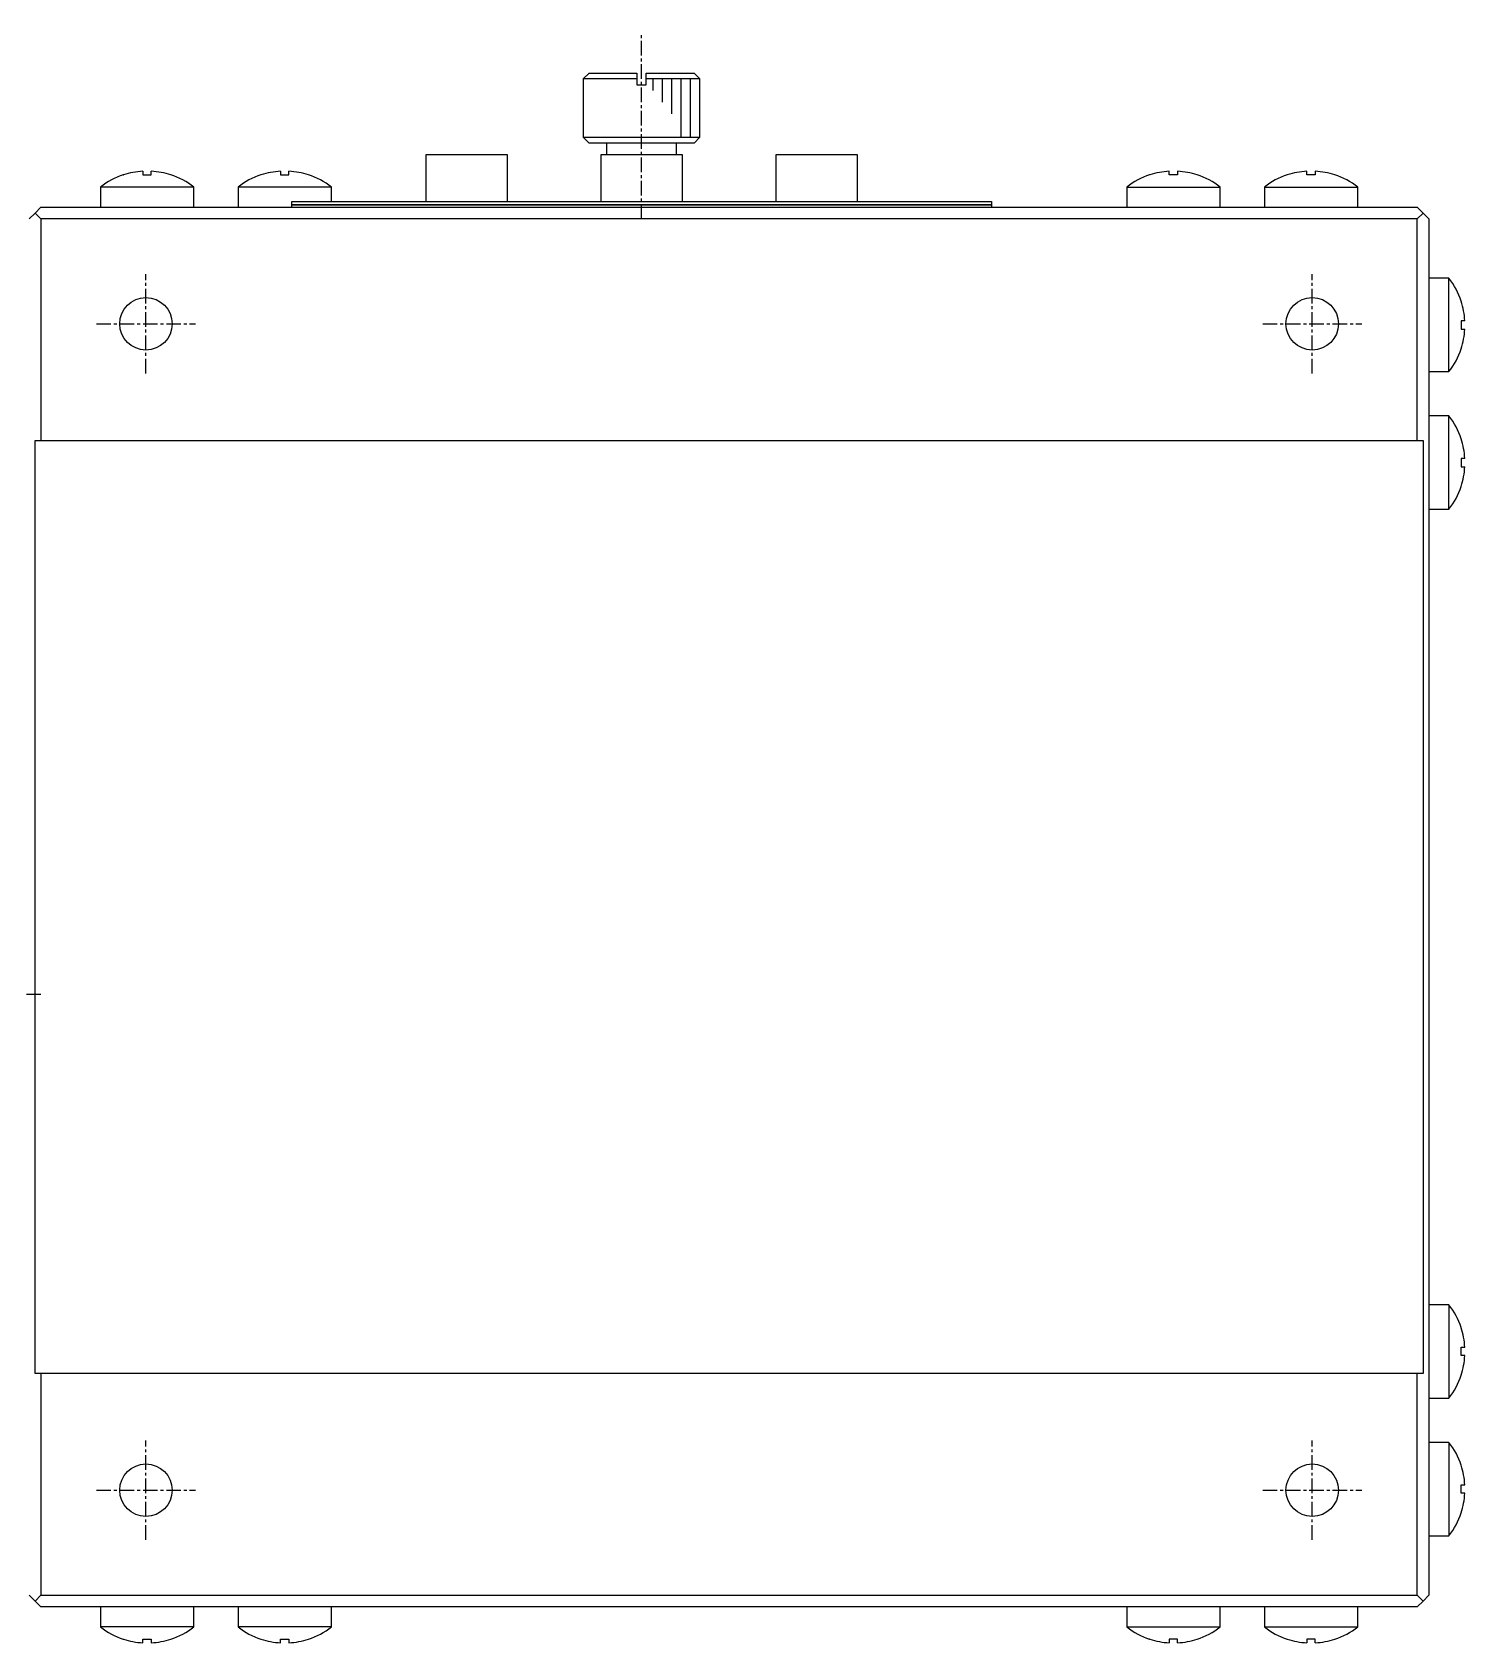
# Model space of a CAD drawing. Extents: x 10 to 415, y 10 to 308.
# Drawn here: x 292.5 to 415.3, y 104.6 to 242.7 of the extents above; entities that cross this region are included whole.
import ezdxf

# ---------------------------------------------------------------- set-up
doc = ezdxf.new("R2010")
doc.units = 0
doc.linetypes.add('CENTER', pattern=[2, 1.25, -0.25, 0.25, -0.25])
doc.layers.get('0').update_dxf_attribs({"linetype": 'CONTINUOUS'})
doc.layers.add('CENTER', color=1, linetype='CENTER')

msp = doc.modelspace()

# ---------------------------------------------------------------- linework, layer by layer
at = {"color": 7, "linetype": 'CONTINUOUS'}
for p, q in [((340.209985, 239.1998232008853), (339.709985, 238.6998232008853)), ((340.209985, 239.1998232008853), (344.309985, 239.1998232008853)), ((344.309985, 239.1998232008853), (344.309985, 238.6998232008853)), ((345.109985, 239.1998232008853), (349.209985, 239.1998232008853)), ((345.109985, 238.6998232008853), (345.109985, 239.1998232008853)), ((349.709985, 238.6998232008853), (349.209985, 239.1998232008853)), ((344.309985, 238.6998232008853), (339.709985, 238.6998232008853)), ((339.709985, 238.6998232008853), (339.709985, 233.6998232008853)), ((344.309985, 238.6998232008853), (344.309985, 238.1998232008853)), ((344.309985, 238.1998232008853), (345.109985, 238.1998232008853)), ((349.709985, 238.6998232008853), (345.109985, 238.6998232008853)), ((345.109985, 238.1998232008853), (345.109985, 238.6998232008853)), ((349.709985, 233.6998232008853), (349.709985, 238.6998232008853)), ((339.709985, 233.6998232008853), (344.709985, 233.6998232008853)), ((339.709985, 233.6998232008853), (340.209985, 233.1998232008853)), ((344.709985, 233.6998232008853), (349.709985, 233.6998232008853)), ((349.209985, 233.1998232008853), (349.709985, 233.6998232008853)), ((329.709985, 232.1998232008853), (326.209985, 232.1998232008853)), ((326.209985, 232.1998232008853), (326.209985, 228.1998232008853)), ((333.209985, 232.1998232008853), (329.709985, 232.1998232008853)), ((333.209985, 228.1998232008853), (333.209985, 232.1998232008853)), ((344.709985, 233.1998232008853), (340.209985, 233.1998232008853)), ((344.709985, 232.1998232008853), (341.209985, 232.1998232008853)), ((341.209985, 232.1998232008853), (341.209985, 228.1998232008853)), ((341.709985, 233.1998232008853), (341.709985, 232.1998232008853)), ((349.209985, 233.1998232008853), (344.709985, 233.1998232008853)), ((348.209985, 232.1998232008853), (344.709985, 232.1998232008853)), ((347.709985, 232.1998232008853), (347.709985, 233.1998232008853)), ((348.209985, 228.1998232008853), (348.209985, 232.1998232008853)), ((359.709985, 232.1998232008853), (356.209985, 232.1998232008853)), ((356.209985, 232.1998232008853), (356.209985, 228.1998232008853)), ((363.209985, 232.1998232008853), (359.709985, 232.1998232008853)), ((363.209985, 228.1998232008853), (363.209985, 232.1998232008853)), ((301.949985, 230.7798542008853), (301.949985, 230.4624062008853)), ((302.669985, 230.4624062008853), (302.669985, 230.7798542008853)), ((313.749985, 230.7798542008853), (313.749985, 230.4624062008853)), ((314.469985, 230.4624062008853), (314.469985, 230.7798542008853)), ((389.949985, 230.4624062008853), (389.949985, 230.7798542008853)), ((390.669985, 230.7798542008853), (390.669985, 230.4624062008853)), ((401.749985, 230.4624062008853), (401.749985, 230.7798542008853)), ((402.469985, 230.7798542008853), (402.469985, 230.4624062008853)), ((302.309985, 229.4232992008853), (298.309985, 229.4232992008853)), ((298.309985, 229.4232992008853), (298.309985, 227.6998232008853)), ((300.270141, 230.4714552008853), (300.274554, 230.4624062008853)), ((300.270141, 230.4714552008853), (300.274554, 230.4624062008853)), ((301.949985, 230.4624062008853), (302.669985, 230.4624062008853)), ((306.309985, 229.4232992008853), (302.309985, 229.4232992008853)), ((304.345415, 230.4624062008853), (304.349829, 230.4714552008853)), ((304.345415, 230.4624062008853), (304.349829, 230.4714552008853)), ((306.309985, 227.6998232008853), (306.309985, 229.4232992008853)), ((318.109985, 229.4232992008853), (310.109985, 229.4232992008853)), ((310.109985, 229.4232992008853), (310.109985, 227.6998232008853)), ((312.0701410000001, 230.4714552008853), (312.074554, 230.4624062008853)), ((313.749985, 230.4624062008853), (314.469985, 230.4624062008853)), ((316.145415, 230.4624062008853), (316.149829, 230.4714552008853)), ((318.109985, 228.1998232008853), (318.109985, 229.4232992008853)), ((386.309985, 229.4232992008853), (394.309985, 229.4232992008853)), ((386.309985, 229.4232992008853), (386.309985, 227.6998232008853)), ((388.274554, 230.4624062008853), (388.270141, 230.4714552008853)), ((390.669985, 230.4624062008853), (389.949985, 230.4624062008853)), ((392.349829, 230.4714552008853), (392.345415, 230.4624062008853)), ((394.309985, 227.6998232008853), (394.309985, 229.4232992008853)), ((398.109985, 229.4232992008853), (402.1099849999999, 229.4232992008853)), ((398.109985, 229.4232992008853), (398.109985, 227.6998232008853)), ((400.0745539999999, 230.4624062008853), (400.070141, 230.4714552008853)), ((400.0745539999999, 230.4624062008853), (400.070141, 230.4714552008853)), ((402.469985, 230.4624062008853), (401.749985, 230.4624062008853)), ((402.1099849999999, 229.4232992008853), (406.1099849999999, 229.4232992008853)), ((404.1498289999999, 230.4714552008853), (404.1454149999999, 230.4624062008853)), ((404.1498289999999, 230.4714552008853), (404.1454149999999, 230.4624062008853)), ((406.1099849999999, 227.6998232008853), (406.1099849999999, 229.4232992008853)), ((314.709985, 227.8998232008853), (314.709985, 228.1998232008853)), ((314.709985, 228.1998232008853), (316.709985, 228.1998232008853)), ((314.709985, 227.6998232008853), (314.709985, 227.8998232008853)), ((314.709985, 227.8998232008853), (316.709985, 227.8998232008853)), ((316.709985, 227.8998232008853), (314.709985, 227.8998232008853)), ((316.709985, 228.1998232008853), (372.709985, 228.1998232008853)), ((316.709985, 227.8998232008853), (372.709985, 227.8998232008853)), ((372.709985, 227.8998232008853), (316.709985, 227.8998232008853)), ((372.709985, 228.1998232008853), (374.709985, 228.1998232008853)), ((372.709985, 227.8998232008853), (374.709985, 227.8998232008853)), ((374.709985, 227.8998232008853), (372.709985, 227.8998232008853)), ((374.709985, 228.1998232008853), (374.709985, 227.8998232008853)), ((374.709985, 227.8998232008853), (374.709985, 227.6998232008853)), ((292.709985, 227.1998232008853), (292.209985, 226.6998232008853)), ((293.209985, 227.6998232008853), (292.709985, 227.1998232008853)), ((293.209985, 226.6998232008853), (292.709985, 227.1998232008853)), ((293.209985, 227.6998232008853), (300.659985, 227.6998232008853)), ((293.209985, 226.6998232008853), (293.209985, 207.6998232008853)), ((411.2099849999999, 226.6998232008853), (293.209985, 226.6998232008853)), ((300.659985, 227.6998232008853), (303.959985, 227.6998232008853)), ((303.959985, 227.6998232008853), (312.459985, 227.6998232008853)), ((312.459985, 227.6998232008853), (315.759985, 227.6998232008853)), ((315.759985, 227.6998232008853), (388.659985, 227.6998232008853)), ((388.659985, 227.6998232008853), (391.959985, 227.6998232008853)), ((391.959985, 227.6998232008853), (400.4599849999999, 227.6998232008853)), ((400.4599849999999, 227.6998232008853), (403.759985, 227.6998232008853)), ((403.759985, 227.6998232008853), (411.2099849999999, 227.6998232008853)), ((411.709985, 227.1998232008853), (411.2099849999999, 227.6998232008853)), ((411.2099849999999, 226.6998232008853), (411.709985, 227.1998232008853)), ((411.2099849999999, 207.6998232008853), (411.2099849999999, 226.6998232008853)), ((412.209985, 226.6998232008853), (411.709985, 227.1998232008853)), ((412.209985, 226.6998232008853), (412.209985, 219.2498232008853)), ((413.93346, 221.5998232008853), (412.209985, 221.5998232008853)), ((413.93346, 217.5998232008853), (413.93346, 221.5998232008853)), ((414.981616, 219.6396672008853), (414.9725669999999, 219.6352542008853)), ((414.981616, 219.6396672008853), (414.9725669999999, 219.6352542008853)), ((412.209985, 219.2498232008853), (412.209985, 215.9498232008853)), ((413.93346, 213.5998232008853), (413.93346, 217.5998232008853)), ((415.2900149999999, 217.9598232008853), (414.9725669999999, 217.9598232008853)), ((414.9725669999999, 217.9598232008853), (414.9725669999999, 217.2398232008853)), ((414.9725669999999, 217.2398232008853), (415.2900149999999, 217.2398232008853)), ((412.209985, 215.9498232008853), (412.209985, 207.4498232008853)), ((414.9725669999999, 215.5643932008853), (414.981616, 215.5599792008853)), ((414.9725669999999, 215.5643932008853), (414.981616, 215.5599792008853)), ((412.209985, 213.5998232008853), (413.93346, 213.5998232008853)), ((413.93346, 209.7998232008853), (412.209985, 209.7998232008853)), ((413.93346, 201.7998232008853), (413.93346, 209.7998232008853)), ((292.709985, 207.6998232008853), (293.209985, 207.6998232008853)), ((292.709985, 127.6998232008853), (292.709985, 207.6998232008853)), ((293.209985, 207.6998232008853), (411.2099849999999, 207.6998232008853)), ((411.2099849999999, 207.6998232008853), (411.709985, 207.6998232008853)), ((411.709985, 207.6998232008853), (411.709985, 127.6998232008853)), ((412.209985, 207.4498232008853), (412.209985, 204.1498232008853)), ((414.981616, 207.8396672008854), (414.9725669999999, 207.8352542008853)), ((415.2900149999999, 206.1598232008853), (414.9725669999999, 206.1598232008853)), ((414.9725669999999, 206.1598232008853), (414.9725669999999, 205.4398232008853)), ((414.9725669999999, 205.4398232008853), (415.2900149999999, 205.4398232008853)), ((412.209985, 204.1498232008853), (412.209985, 131.2498232008853)), ((414.9725669999999, 203.7643932008853), (414.981616, 203.7599792008853)), ((412.209985, 201.7998232008853), (413.93346, 201.7998232008853)), ((413.93346, 133.5998232008853), (412.209985, 133.5998232008853)), ((413.93346, 133.5998232008853), (413.93346, 125.5998232008853)), ((412.209985, 131.2498232008853), (412.209985, 127.9498232008853)), ((414.9725669999999, 131.6352542008853), (414.981616, 131.6396672008853)), ((414.9725669999999, 129.9598232008853), (415.2900149999999, 129.9598232008853)), ((414.9725669999999, 129.2398232008853), (414.9725669999999, 129.9598232008853)), ((415.2900149999999, 129.2398232008853), (414.9725669999999, 129.2398232008853)), ((293.209985, 127.6998232008853), (292.709985, 127.6998232008853)), ((411.2099849999999, 127.6998232008853), (293.209985, 127.6998232008853)), ((293.209985, 127.6998232008853), (293.209985, 108.6998232008853)), ((411.2099849999999, 108.6998232008853), (411.2099849999999, 127.6998232008853)), ((411.709985, 127.6998232008853), (411.2099849999999, 127.6998232008853)), ((412.209985, 127.9498232008853), (412.209985, 119.4498232008853)), ((414.981616, 127.5599792008853), (414.9725669999999, 127.5643932008853)), ((412.209985, 125.5998232008853), (413.93346, 125.5998232008853)), ((413.93346, 121.7998232008853), (412.209985, 121.7998232008853)), ((413.93346, 121.7998232008853), (413.93346, 117.7998232008853)), ((412.209985, 119.4498232008853), (412.209985, 116.1498232008853)), ((414.9725669999999, 119.8352542008853), (414.981616, 119.8396672008853)), ((414.9725669999999, 119.8352542008853), (414.981616, 119.8396672008853)), ((413.93346, 117.7998232008853), (413.93346, 113.7998232008853)), ((414.9725669999999, 118.1598232008853), (415.2900149999999, 118.1598232008853)), ((414.9725669999999, 117.4398232008853), (414.9725669999999, 118.1598232008853)), ((415.2900149999999, 117.4398232008853), (414.9725669999999, 117.4398232008853)), ((412.209985, 116.1498232008853), (412.209985, 108.6998232008853)), ((414.981616, 115.7599792008853), (414.9725669999999, 115.7643932008853)), ((414.981616, 115.7599792008853), (414.9725669999999, 115.7643932008853)), ((412.209985, 113.7998232008853), (413.93346, 113.7998232008853)), ((292.209985, 108.6998232008853), (292.709985, 108.1998232008853)), ((292.709985, 108.1998232008853), (293.209985, 108.6998232008853)), ((292.709985, 108.1998232008853), (293.209985, 107.6998232008853)), ((293.209985, 108.6998232008853), (411.2099849999999, 108.6998232008853)), ((411.709985, 108.1998232008853), (411.2099849999999, 108.6998232008853)), ((411.2099849999999, 107.6998232008853), (411.709985, 108.1998232008853)), ((411.709985, 108.1998232008853), (412.209985, 108.6998232008853)), ((300.659985, 107.6998232008853), (293.209985, 107.6998232008853)), ((298.309985, 107.6998232008853), (298.309985, 105.9763482008853)), ((303.959985, 107.6998232008853), (300.659985, 107.6998232008853)), ((312.459985, 107.6998232008853), (303.959985, 107.6998232008853)), ((306.309985, 105.9763482008853), (306.309985, 107.6998232008853)), ((310.109985, 107.6998232008853), (310.109985, 105.9763482008853)), ((315.759985, 107.6998232008853), (312.459985, 107.6998232008853)), ((388.659985, 107.6998232008853), (315.759985, 107.6998232008853)), ((318.109985, 105.9763482008853), (318.109985, 107.6998232008853)), ((386.309985, 107.6998232008853), (386.309985, 105.9763482008853)), ((391.959985, 107.6998232008853), (388.659985, 107.6998232008853)), ((400.4599849999999, 107.6998232008853), (391.959985, 107.6998232008853)), ((394.309985, 105.9763482008853), (394.309985, 107.6998232008853)), ((398.109985, 107.6998232008853), (398.109985, 105.9763482008853)), ((403.759985, 107.6998232008853), (400.4599849999999, 107.6998232008853)), ((411.2099849999999, 107.6998232008853), (403.759985, 107.6998232008853)), ((406.1099849999999, 105.9763482008853), (406.1099849999999, 107.6998232008853)), ((302.309985, 105.9763482008853), (298.309985, 105.9763482008853)), ((306.309985, 105.9763482008853), (302.309985, 105.9763482008853)), ((318.109985, 105.9763482008853), (310.109985, 105.9763482008853)), ((386.309985, 105.9763482008853), (394.309985, 105.9763482008853)), ((398.109985, 105.9763482008853), (402.1099849999999, 105.9763482008853)), ((402.1099849999999, 105.9763482008853), (406.1099849999999, 105.9763482008853)), ((300.270141, 104.9281922008853), (300.274554, 104.9372412008853)), ((300.270141, 104.9281922008853), (300.274554, 104.9372412008853)), ((301.949985, 104.9372412008853), (302.669985, 104.9372412008853)), ((301.949985, 104.6197932008853), (301.949985, 104.9372412008853)), ((302.669985, 104.9372412008853), (302.669985, 104.6197932008853)), ((304.345415, 104.9372412008853), (304.349829, 104.9281922008853)), ((304.345415, 104.9372412008853), (304.349829, 104.9281922008853)), ((312.0701410000001, 104.9281922008853), (312.074554, 104.9372412008853)), ((313.749985, 104.9372412008853), (314.469985, 104.9372412008853)), ((313.749985, 104.6197932008853), (313.749985, 104.9372412008853)), ((314.469985, 104.9372412008853), (314.469985, 104.6197932008853)), ((316.145415, 104.9372412008853), (316.149829, 104.9281922008853)), ((388.274554, 104.9372412008853), (388.270141, 104.9281922008853)), ((390.669985, 104.9372412008853), (389.949985, 104.9372412008853)), ((389.949985, 104.9372412008853), (389.949985, 104.6197932008853)), ((390.669985, 104.6197932008853), (390.669985, 104.9372412008853)), ((392.349829, 104.9281922008853), (392.345415, 104.9372412008853)), ((400.0745539999999, 104.9372412008853), (400.070141, 104.9281922008853)), ((400.0745539999999, 104.9372412008853), (400.070141, 104.9281922008853)), ((402.469985, 104.9372412008853), (401.749985, 104.9372412008853)), ((401.749985, 104.9372412008853), (401.749985, 104.6197932008853)), ((402.469985, 104.6197932008853), (402.469985, 104.9372412008853)), ((404.1498289999999, 104.9281922008853), (404.1454149999999, 104.9372412008853)), ((404.1498289999999, 104.9281922008853), (404.1454149999999, 104.9372412008853))]:
    msp.add_line(p, q, dxfattribs=at)
at = {"color": 3, "linetype": 'CONTINUOUS'}
for p, q in [((345.709985, 237.6998232008853), (345.709985, 238.6998232008853)), ((346.509985, 236.6998232008853), (346.509985, 238.6998232008853)), ((347.309985, 235.6998232008853), (347.309985, 238.6998232008853)), ((348.109985, 233.6998232008853), (348.109985, 238.6998232008853)), ((348.909985, 233.6998232008853), (348.909985, 238.6998232008853))]:
    msp.add_line(p, q, dxfattribs=at)
at = {"color": 7, "linetype": 'CONTINUOUS'}
for centre in [(302.209985, 217.6998232008853), (402.209985, 217.6998232008853), (302.209985, 117.6998232008853), (402.209985, 117.6998232008853)]:
    msp.add_circle(centre, 2.25, dxfattribs=at)
for centre, radius, start, end in [((302.309985, 224.2998232008853), 6.490023, 93.179815, 108.277798), ((302.309985, 224.2998232008853), 6.490023, 71.72220199999997, 86.820185), ((314.109985, 224.2998232008853), 6.490023, 93.179815, 108.277798), ((314.109985, 224.2998232008853), 6.490023, 71.72220199999997, 86.820185), ((390.309985, 224.2998232008853), 6.490023, 93.179815, 108.277798), ((390.309985, 224.2998232008853), 6.490023, 71.72220199999997, 86.820185), ((402.1099849999999, 224.2998232008853), 6.490023, 93.179815, 108.277798), ((402.1099849999999, 224.2998232008853), 6.490023, 71.72220199999997, 86.820185), ((302.309985, 224.2998232008853), 6.5, 108.289723, 127.979872), ((302.309985, 224.2998232008853), 6.5, 52.02012800000002, 71.71027700000003), ((314.109985, 224.2998232008853), 6.5, 108.289723, 127.979872), ((314.109985, 224.2998232008853), 6.5, 52.02012800000002, 71.71027700000003), ((390.309985, 224.2998232008853), 6.5, 108.289723, 127.979872), ((390.309985, 224.2998232008853), 6.5, 52.02012800000002, 71.71027700000003), ((402.1099849999999, 224.2998232008853), 6.5, 108.289723, 127.979872), ((402.1099849999999, 224.2998232008853), 6.5, 52.02012800000002, 71.71027700000003), ((408.8099849999999, 217.5998232008853), 6.5, 18.28972300000002, 37.97987199999994), ((408.8099849999999, 217.5998232008853), 6.490023, 3.179814999999906, 18.27779799999993), ((408.8099849999999, 217.5998232008853), 6.490023, 341.7222019999999, 356.8201850000001), ((408.8099849999999, 217.5998232008853), 6.5, 322.0201280000001, 341.710277), ((408.8099849999999, 205.7998232008853), 6.5, 18.28972300000002, 37.97987199999994), ((408.8099849999999, 205.7998232008853), 6.490023, 3.179814999999906, 18.27779799999993), ((408.8099849999999, 205.7998232008853), 6.490023, 341.7222019999999, 356.8201850000001), ((408.8099849999999, 205.7998232008853), 6.5, 322.0201280000001, 341.710277), ((408.8099849999999, 129.5998232008853), 6.5, 18.28972300000002, 37.97987199999994), ((408.8099849999999, 129.5998232008853), 6.490023, 3.179814999999906, 18.27779799999993), ((408.8099849999999, 129.5998232008853), 6.490023, 341.7222019999999, 356.8201850000001), ((408.8099849999999, 129.5998232008853), 6.5, 322.0201280000001, 341.710277), ((408.8099849999999, 117.7998232008853), 6.5, 18.28972300000002, 37.97987199999994), ((408.8099849999999, 117.7998232008853), 6.490023, 3.179814999999906, 18.27779799999993), ((408.8099849999999, 117.7998232008853), 6.490023, 341.7222019999999, 356.8201850000001), ((408.8099849999999, 117.7998232008853), 6.5, 322.0201280000001, 341.710277), ((302.309985, 111.0998232008853), 6.5, 232.020128, 251.710277), ((302.309985, 111.0998232008853), 6.5, 288.2897229999999, 307.979872), ((314.109985, 111.0998232008853), 6.5, 232.020128, 251.710277), ((314.109985, 111.0998232008853), 6.5, 288.2897229999999, 307.979872), ((390.309985, 111.0998232008853), 6.5, 232.020128, 251.710277), ((390.309985, 111.0998232008853), 6.5, 288.2897229999999, 307.979872), ((402.1099849999999, 111.0998232008853), 6.5, 232.020128, 251.710277), ((402.1099849999999, 111.0998232008853), 6.5, 288.2897229999999, 307.979872), ((302.309985, 111.0998232008853), 6.490023, 251.722202, 266.820185), ((302.309985, 111.0998232008853), 6.490023, 273.1798149999999, 288.277798), ((314.109985, 111.0998232008853), 6.490023, 251.722202, 266.820185), ((314.109985, 111.0998232008853), 6.490023, 273.1798149999999, 288.277798), ((390.309985, 111.0998232008853), 6.490023, 251.722202, 266.820185), ((390.309985, 111.0998232008853), 6.490023, 273.1798149999999, 288.277798), ((402.1099849999999, 111.0998232008853), 6.490023, 251.722202, 266.820185), ((402.1099849999999, 111.0998232008853), 6.490023, 273.1798149999999, 288.277798)]:
    msp.add_arc(centre, radius, start, end, dxfattribs=at)
at = {"layer": 'CENTER', "color": 1, "linetype": 'CENTER'}
for p, q in [((344.709985, 226.6998232008853), (344.709985, 242.6998232008853)), ((302.209985, 213.4498232008853), (302.209985, 221.9498232008853)), ((402.209985, 213.4498232008853), (402.209985, 221.9498232008853)), ((297.959985, 217.6998232008853), (306.459985, 217.6998232008853)), ((397.959985, 217.6998232008853), (406.459985, 217.6998232008853)), ((293.209985, 160.1998232008853), (277.209985, 160.1998232008853)), ((302.209985, 113.4498232008853), (302.209985, 121.9498232008853)), ((402.209985, 113.4498232008853), (402.209985, 121.9498232008853)), ((297.959985, 117.6998232008853), (306.459985, 117.6998232008853)), ((397.959985, 117.6998232008853), (406.459985, 117.6998232008853))]:
    msp.add_line(p, q, dxfattribs=at)

doc.saveas('drawing.dxf')
